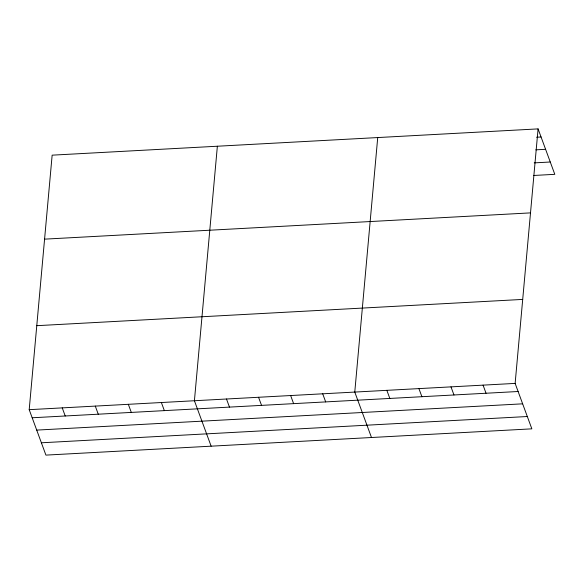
<?xml version="1.0" encoding="UTF-8"?>
<svg xmlns="http://www.w3.org/2000/svg" width="584" height="584" viewBox="0 0 584 584"><rect width="100%" height="100%" fill="white"/><g stroke="black" fill="none" stroke-linecap="round" stroke-linejoin="round"><path stroke-width="0.88" d="M538.083 128.889L515.132 383.403L531.849 428.839L45.917 455.111L29.2 409.669L52.151 155.162L538.083 128.889L554.8 174.331L533.418 175.485M217.365 146.226L194.414 400.741L211.138 446.176M377.724 137.561L354.773 392.068L371.49 437.511M536.608 137.233L541.061 136.992M535.798 149.847L545.595 149.314M534.229 162.878L550.267 162.009M44.574 239.148L530.506 212.883M36.77 325.682L522.709 299.417M29.2 409.669L515.132 383.403M32.178 417.772L518.117 391.506M36.712 430.094L522.644 403.829M41.384 442.789L527.316 416.523M483.063 385.133L486.041 393.236M450.987 386.871L453.972 394.974M418.918 388.601L421.896 396.704M386.849 390.338L389.827 398.441M322.704 393.806L325.682 401.909M290.635 395.536L293.613 403.639M258.559 397.273L261.544 405.376M226.49 399.003L229.468 407.106M161.374 402.522L164.352 410.625M128.327 404.31L131.312 412.413M95.287 406.099L98.265 414.202M62.24 407.88L65.225 415.983"/></g></svg>
